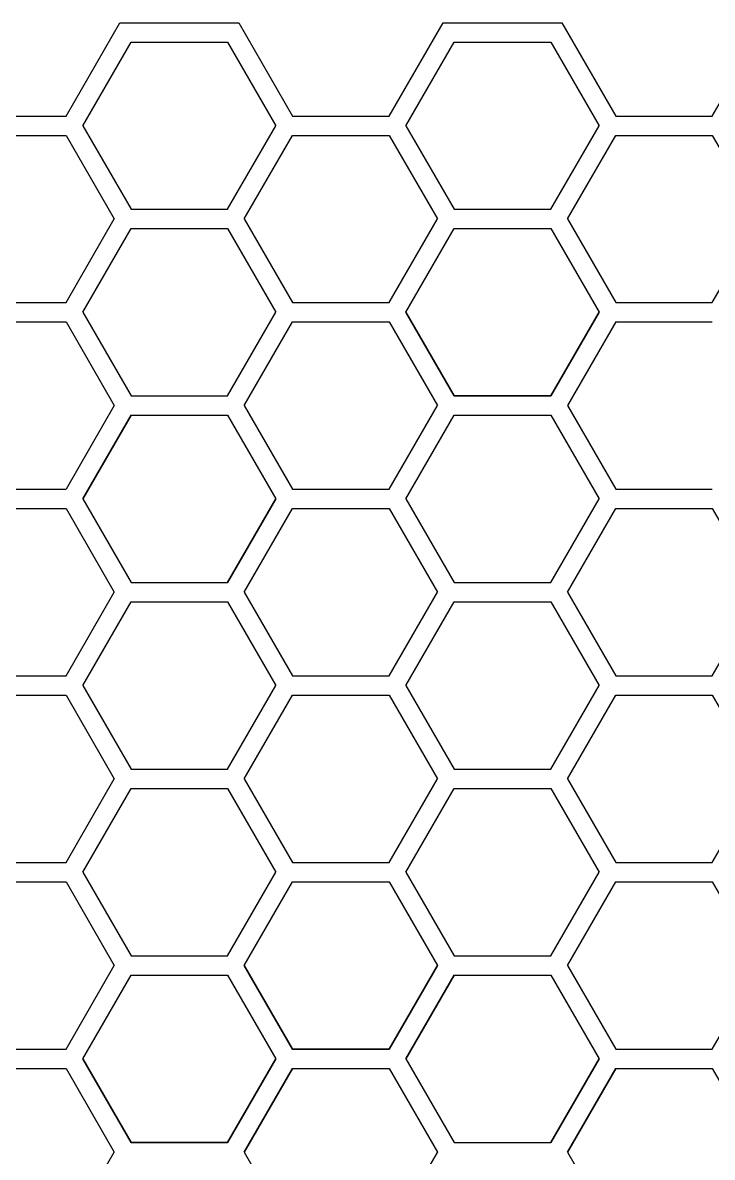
# Model space of a CAD drawing. Header units: millimetres. Extents: x 426 to 1302, y -791 to 304.
# Drawn here: x 731.7 to 874.5, y -109.2 to 125.7 of the extents above; entities that cross this region are included whole.
import ezdxf

# ---------------------------------------------------------------- set-up
doc = ezdxf.new("R2010")
doc.units = ezdxf.units.MM
doc.layers.get('0').update_dxf_attribs({"linetype": 'CONTINUOUS', "lineweight": 25, "true_color": 0x000000})

msp = doc.modelspace()

# ---------------------------------------------------------------- linework, layer by layer
for p, q in [((740.68, 106.42), (751.84, 125.74)), ((740.68, 106.42), (751.84, 125.74)), ((740.68, 106.42), (751.84, 125.74)), ((751.84, 125.74), (776.46, 125.74)), ((751.84, 125.74), (776.46, 125.74)), ((751.84, 125.74), (776.46, 125.74)), ((776.46, 125.74), (787.61, 106.42)), ((776.46, 125.74), (787.61, 106.42)), ((776.46, 125.74), (787.61, 106.42)), ((807.61, 106.42), (818.77, 125.74)), ((807.61, 106.42), (818.77, 125.74)), ((807.61, 106.42), (818.77, 125.74)), ((818.77, 125.74), (843.39, 125.74)), ((818.77, 125.74), (843.39, 125.74)), ((818.77, 125.74), (843.39, 125.74)), ((843.39, 125.74), (854.54, 106.42)), ((843.39, 125.74), (854.54, 106.42)), ((843.39, 125.74), (854.54, 106.42)), ((874.54, 106.42), (885.7, 125.74)), ((874.54, 106.42), (885.7, 125.74)), ((874.54, 106.42), (885.7, 125.74)), ((744.15, 104.42), (754.15, 121.74)), ((744.15, 104.42), (754.15, 121.74)), ((744.15, 104.42), (754.15, 121.74)), ((744.15, 104.42), (754.15, 121.74)), ((744.15, 104.42), (754.15, 121.74)), ((744.15, 104.42), (754.15, 121.74)), ((754.15, 121.74), (774.15, 121.74)), ((754.15, 121.74), (774.15, 121.74)), ((754.15, 121.74), (774.15, 121.74)), ((754.15, 121.74), (774.15, 121.74)), ((754.15, 121.74), (774.15, 121.74)), ((754.15, 121.74), (774.15, 121.74)), ((774.15, 121.74), (784.15, 104.42)), ((774.15, 121.74), (784.15, 104.42)), ((774.15, 121.74), (784.15, 104.42)), ((774.15, 121.74), (784.15, 104.42)), ((774.15, 121.74), (784.15, 104.42)), ((774.15, 121.74), (784.15, 104.42)), ((811.08, 104.42), (821.08, 121.74)), ((811.08, 104.42), (821.08, 121.74)), ((811.08, 104.42), (821.08, 121.74)), ((821.08, 121.74), (841.08, 121.74)), ((821.08, 121.74), (841.08, 121.74)), ((821.08, 121.74), (841.08, 121.74)), ((841.08, 121.74), (851.08, 104.42)), ((841.08, 121.74), (851.08, 104.42)), ((841.08, 121.74), (851.08, 104.42)), ((720.68, 106.42), (740.68, 106.42)), ((720.68, 106.42), (740.68, 106.42)), ((720.68, 106.42), (740.68, 106.42)), ((787.61, 106.42), (807.61, 106.42)), ((787.61, 106.42), (807.61, 106.42)), ((787.61, 106.42), (807.61, 106.42)), ((854.54, 106.42), (874.54, 106.42)), ((854.54, 106.42), (874.54, 106.42)), ((854.54, 106.42), (874.54, 106.42)), ((744.15, 104.42), (754.15, 87.1)), ((744.15, 104.42), (754.15, 87.1)), ((744.15, 104.42), (754.15, 87.1)), ((744.15, 104.42), (754.15, 87.1)), ((744.15, 104.42), (754.15, 87.1)), ((744.15, 104.42), (754.15, 87.1)), ((774.15, 87.1), (784.15, 104.42)), ((774.15, 87.1), (784.15, 104.42)), ((774.15, 87.1), (784.15, 104.42)), ((774.15, 87.1), (784.15, 104.42)), ((774.15, 87.1), (784.15, 104.42)), ((774.15, 87.1), (784.15, 104.42)), ((811.08, 104.42), (821.08, 87.1)), ((811.08, 104.42), (821.08, 87.1)), ((811.08, 104.42), (821.08, 87.1)), ((841.08, 87.1), (851.08, 104.42)), ((841.08, 87.1), (851.08, 104.42)), ((841.08, 87.1), (851.08, 104.42)), ((720.68, 102.42), (740.68, 102.42)), ((720.68, 102.42), (740.68, 102.42)), ((720.68, 102.42), (740.68, 102.42)), ((740.68, 102.42), (750.68, 85.1)), ((740.68, 102.42), (750.68, 85.1)), ((740.68, 102.42), (750.68, 85.1)), ((777.61, 85.1), (787.61, 102.42)), ((777.61, 85.1), (787.61, 102.42)), ((777.61, 85.1), (787.61, 102.42)), ((787.61, 102.42), (807.61, 102.42)), ((787.61, 102.42), (807.61, 102.42)), ((787.61, 102.42), (807.61, 102.42)), ((807.61, 102.42), (817.61, 85.1)), ((807.61, 102.42), (817.61, 85.1)), ((807.61, 102.42), (817.61, 85.1)), ((844.54, 85.1), (854.54, 102.42)), ((844.54, 85.1), (854.54, 102.42)), ((844.54, 85.1), (854.54, 102.42)), ((844.54, 85.1), (854.54, 102.42)), ((844.54, 85.1), (854.54, 102.42)), ((844.54, 85.1), (854.54, 102.42)), ((854.54, 102.42), (874.54, 102.42)), ((854.54, 102.42), (874.54, 102.42)), ((854.54, 102.42), (874.54, 102.42)), ((854.54, 102.42), (874.54, 102.42)), ((854.54, 102.42), (874.54, 102.42)), ((854.54, 102.42), (874.54, 102.42)), ((874.54, 102.42), (884.54, 85.1)), ((874.54, 102.42), (884.54, 85.1)), ((874.54, 102.42), (884.54, 85.1)), ((754.15, 87.1), (774.15, 87.1)), ((754.15, 87.1), (774.15, 87.1)), ((754.15, 87.1), (774.15, 87.1)), ((754.15, 87.1), (774.15, 87.1)), ((754.15, 87.1), (774.15, 87.1)), ((754.15, 87.1), (774.15, 87.1)), ((821.08, 87.1), (841.08, 87.1)), ((821.08, 87.1), (841.08, 87.1)), ((821.08, 87.1), (841.08, 87.1)), ((821.08, 87.1), (841.08, 87.1)), ((821.08, 87.1), (841.08, 87.1)), ((821.08, 87.1), (841.08, 87.1)), ((821.08, 87.1), (841.08, 87.1)), ((821.08, 87.1), (841.08, 87.1)), ((821.08, 87.1), (841.08, 87.1)), ((740.68, 67.78), (750.68, 85.1)), ((740.68, 67.78), (750.68, 85.1)), ((740.68, 67.78), (750.68, 85.1)), ((777.61, 85.1), (787.61, 67.78)), ((777.61, 85.1), (787.61, 67.78)), ((777.61, 85.1), (787.61, 67.78)), ((807.61, 67.78), (817.61, 85.1)), ((807.61, 67.78), (817.61, 85.1)), ((807.61, 67.78), (817.61, 85.1)), ((844.54, 85.1), (854.54, 67.78)), ((844.54, 85.1), (854.54, 67.78)), ((844.54, 85.1), (854.54, 67.78)), ((844.54, 85.1), (854.54, 67.78)), ((844.54, 85.1), (854.54, 67.78)), ((844.54, 85.1), (854.54, 67.78)), ((874.54, 67.78), (884.54, 85.1)), ((874.54, 67.78), (884.54, 85.1)), ((874.54, 67.78), (884.54, 85.1)), ((744.15, 65.78), (754.15, 83.1)), ((744.15, 65.78), (754.15, 83.1)), ((744.15, 65.78), (754.15, 83.1)), ((744.15, 65.78), (754.15, 83.1)), ((744.15, 65.78), (754.15, 83.1)), ((744.15, 65.78), (754.15, 83.1)), ((754.15, 83.1), (774.15, 83.1)), ((754.15, 83.1), (774.15, 83.1)), ((754.15, 83.1), (774.15, 83.1)), ((754.15, 83.1), (774.15, 83.1)), ((754.15, 83.1), (774.15, 83.1)), ((754.15, 83.1), (774.15, 83.1)), ((774.15, 83.1), (784.15, 65.78)), ((774.15, 83.1), (784.15, 65.78)), ((774.15, 83.1), (784.15, 65.78)), ((774.15, 83.1), (784.15, 65.78)), ((774.15, 83.1), (784.15, 65.78)), ((774.15, 83.1), (784.15, 65.78)), ((811.08, 65.78), (821.08, 83.1)), ((811.08, 65.78), (821.08, 83.1)), ((811.08, 65.78), (821.08, 83.1)), ((821.08, 83.1), (841.08, 83.1)), ((821.08, 83.1), (841.08, 83.1)), ((821.08, 83.1), (841.08, 83.1)), ((821.08, 83.1), (841.08, 83.1)), ((821.08, 83.1), (841.08, 83.1)), ((821.08, 83.1), (841.08, 83.1)), ((841.08, 83.1), (851.08, 65.78)), ((841.08, 83.1), (851.08, 65.78)), ((841.08, 83.1), (851.08, 65.78)), ((720.68, 67.78), (740.68, 67.78)), ((720.68, 67.78), (740.68, 67.78)), ((720.68, 67.78), (740.68, 67.78)), ((744.15, 65.78), (754.15, 48.46)), ((744.15, 65.78), (754.15, 48.46)), ((744.15, 65.78), (754.15, 48.46)), ((744.15, 65.78), (754.15, 48.46)), ((744.15, 65.78), (754.15, 48.46)), ((744.15, 65.78), (754.15, 48.46)), ((774.15, 48.46), (784.15, 65.78)), ((774.15, 48.46), (784.15, 65.78)), ((774.15, 48.46), (784.15, 65.78)), ((774.15, 48.46), (784.15, 65.78)), ((774.15, 48.46), (784.15, 65.78)), ((774.15, 48.46), (784.15, 65.78)), ((787.61, 67.78), (807.61, 67.78)), ((787.61, 67.78), (807.61, 67.78)), ((787.61, 67.78), (807.61, 67.78)), ((811.08, 65.78), (821.08, 48.46)), ((821.08, 48.46), (811.08, 65.78)), ((811.08, 65.78), (821.08, 48.46)), ((821.08, 48.46), (811.08, 65.78)), ((811.08, 65.78), (821.08, 48.46)), ((821.08, 48.46), (811.08, 65.78)), ((851.08, 65.78), (841.08, 48.46)), ((841.08, 48.46), (851.08, 65.78)), ((851.08, 65.78), (841.08, 48.46)), ((841.08, 48.46), (851.08, 65.78)), ((851.08, 65.78), (841.08, 48.46)), ((841.08, 48.46), (851.08, 65.78)), ((854.54, 67.78), (874.54, 67.78)), ((854.54, 67.78), (874.54, 67.78)), ((854.54, 67.78), (874.54, 67.78)), ((854.54, 67.78), (874.54, 67.78)), ((854.54, 67.78), (874.54, 67.78)), ((854.54, 67.78), (874.54, 67.78)), ((720.68, 63.78), (740.68, 63.78)), ((720.68, 63.78), (740.68, 63.78)), ((720.68, 63.78), (740.68, 63.78)), ((740.68, 63.78), (750.68, 46.46)), ((740.68, 63.78), (750.68, 46.46)), ((740.68, 63.78), (750.68, 46.46)), ((777.61, 46.46), (787.61, 63.78)), ((777.61, 46.46), (787.61, 63.78)), ((777.61, 46.46), (787.61, 63.78)), ((787.61, 63.78), (807.61, 63.78)), ((787.61, 63.78), (807.61, 63.78)), ((787.61, 63.78), (807.61, 63.78)), ((807.61, 63.78), (817.61, 46.46)), ((807.61, 63.78), (817.61, 46.46)), ((807.61, 63.78), (817.61, 46.46)), ((854.54, 63.78), (844.54, 46.46)), ((854.54, 63.78), (844.54, 46.46)), ((854.54, 63.78), (844.54, 46.46)), ((854.54, 63.78), (874.54, 63.78)), ((854.54, 63.78), (874.54, 63.78)), ((854.54, 63.78), (874.54, 63.78)), ((754.15, 48.46), (774.15, 48.46)), ((754.15, 48.46), (774.15, 48.46)), ((754.15, 48.46), (774.15, 48.46)), ((754.15, 48.46), (774.15, 48.46)), ((754.15, 48.46), (774.15, 48.46)), ((754.15, 48.46), (774.15, 48.46)), ((841.08, 48.46), (821.08, 48.46)), ((821.08, 48.46), (841.08, 48.46)), ((841.08, 48.46), (821.08, 48.46)), ((821.08, 48.46), (841.08, 48.46)), ((841.08, 48.46), (821.08, 48.46)), ((821.08, 48.46), (841.08, 48.46)), ((750.68, 46.46), (740.68, 29.14)), ((750.68, 46.46), (740.68, 29.14)), ((750.68, 46.46), (740.68, 29.14)), ((777.61, 46.46), (787.61, 29.14)), ((777.61, 46.46), (787.61, 29.14)), ((777.61, 46.46), (787.61, 29.14)), ((807.61, 29.14), (817.61, 46.46)), ((807.61, 29.14), (817.61, 46.46)), ((807.61, 29.14), (817.61, 46.46)), ((844.54, 46.46), (854.54, 29.14)), ((844.54, 46.46), (854.54, 29.14)), ((844.54, 46.46), (854.54, 29.14)), ((744.15, 27.14), (754.15, 44.46)), ((754.15, 44.46), (744.15, 27.14)), ((744.15, 27.14), (754.15, 44.46)), ((754.15, 44.46), (744.15, 27.14)), ((744.15, 27.14), (754.15, 44.46)), ((754.15, 44.46), (744.15, 27.14)), ((754.15, 44.46), (774.15, 44.46)), ((754.15, 44.46), (774.15, 44.46)), ((754.15, 44.46), (774.15, 44.46)), ((754.15, 44.46), (774.15, 44.46)), ((754.15, 44.46), (774.15, 44.46)), ((754.15, 44.46), (774.15, 44.46)), ((774.15, 44.46), (784.15, 27.14)), ((774.15, 44.46), (784.15, 27.14)), ((774.15, 44.46), (784.15, 27.14)), ((774.15, 44.46), (784.15, 27.14)), ((774.15, 44.46), (784.15, 27.14)), ((774.15, 44.46), (784.15, 27.14)), ((811.08, 27.14), (821.08, 44.46)), ((811.08, 27.14), (821.08, 44.46)), ((811.08, 27.14), (821.08, 44.46)), ((821.08, 44.46), (841.08, 44.46)), ((821.08, 44.46), (841.08, 44.46)), ((821.08, 44.46), (841.08, 44.46)), ((841.08, 44.46), (851.08, 27.14)), ((841.08, 44.46), (851.08, 27.14)), ((841.08, 44.46), (851.08, 27.14)), ((720.68, 29.14), (740.68, 29.14)), ((720.68, 29.14), (740.68, 29.14)), ((720.68, 29.14), (740.68, 29.14)), ((787.61, 29.14), (807.61, 29.14)), ((787.61, 29.14), (807.61, 29.14)), ((787.61, 29.14), (807.61, 29.14)), ((854.54, 29.14), (874.54, 29.14)), ((854.54, 29.14), (874.54, 29.14)), ((854.54, 29.14), (874.54, 29.14)), ((744.15, 27.14), (754.15, 9.82)), ((744.15, 27.14), (754.15, 9.82)), ((744.15, 27.14), (754.15, 9.82)), ((744.15, 27.14), (754.15, 9.82)), ((744.15, 27.14), (754.15, 9.82)), ((744.15, 27.14), (754.15, 9.82)), ((774.15, 9.82), (784.15, 27.14)), ((784.15, 27.14), (774.15, 9.82)), ((774.15, 9.82), (784.15, 27.14)), ((784.15, 27.14), (774.15, 9.82)), ((774.15, 9.82), (784.15, 27.14)), ((784.15, 27.14), (774.15, 9.82)), ((811.08, 27.14), (821.08, 9.82)), ((811.08, 27.14), (821.08, 9.82)), ((811.08, 27.14), (821.08, 9.82)), ((841.08, 9.82), (851.08, 27.14)), ((841.08, 9.82), (851.08, 27.14)), ((841.08, 9.82), (851.08, 27.14)), ((720.68, 25.14), (740.68, 25.14)), ((720.68, 25.14), (740.68, 25.14)), ((720.68, 25.14), (740.68, 25.14)), ((740.68, 25.14), (750.68, 7.82)), ((740.68, 25.14), (750.68, 7.82)), ((740.68, 25.14), (750.68, 7.82)), ((777.61, 7.82), (787.61, 25.14)), ((777.61, 7.82), (787.61, 25.14)), ((777.61, 7.82), (787.61, 25.14)), ((777.61, 7.82), (787.61, 25.14)), ((777.61, 7.82), (787.61, 25.14)), ((777.61, 7.82), (787.61, 25.14)), ((787.61, 25.14), (807.61, 25.14)), ((787.61, 25.14), (807.61, 25.14)), ((787.61, 25.14), (807.61, 25.14)), ((787.61, 25.14), (807.61, 25.14)), ((787.61, 25.14), (807.61, 25.14)), ((787.61, 25.14), (807.61, 25.14)), ((807.61, 25.14), (817.61, 7.82)), ((807.61, 25.14), (817.61, 7.82)), ((807.61, 25.14), (817.61, 7.82)), ((807.61, 25.14), (817.61, 7.82)), ((807.61, 25.14), (817.61, 7.82)), ((807.61, 25.14), (817.61, 7.82)), ((844.54, 7.82), (854.54, 25.14)), ((844.54, 7.82), (854.54, 25.14)), ((844.54, 7.82), (854.54, 25.14)), ((844.54, 7.82), (854.54, 25.14)), ((844.54, 7.82), (854.54, 25.14)), ((844.54, 7.82), (854.54, 25.14)), ((854.54, 25.14), (874.54, 25.14)), ((854.54, 25.14), (874.54, 25.14)), ((854.54, 25.14), (874.54, 25.14)), ((854.54, 25.14), (874.54, 25.14)), ((854.54, 25.14), (874.54, 25.14)), ((854.54, 25.14), (874.54, 25.14)), ((874.54, 25.14), (884.54, 7.82)), ((874.54, 25.14), (884.54, 7.82)), ((874.54, 25.14), (884.54, 7.82)), ((754.15, 9.82), (774.15, 9.82)), ((754.15, 9.82), (774.15, 9.82)), ((754.15, 9.82), (774.15, 9.82)), ((754.15, 9.82), (774.15, 9.82)), ((754.15, 9.82), (774.15, 9.82)), ((754.15, 9.82), (774.15, 9.82)), ((821.08, 9.82), (841.08, 9.82)), ((821.08, 9.82), (841.08, 9.82)), ((821.08, 9.82), (841.08, 9.82)), ((740.68, -9.5), (750.68, 7.82)), ((740.68, -9.5), (750.68, 7.82)), ((740.68, -9.5), (750.68, 7.82)), ((777.61, 7.82), (787.61, -9.5)), ((777.61, 7.82), (787.61, -9.5)), ((777.61, 7.82), (787.61, -9.5)), ((777.61, 7.82), (787.61, -9.5)), ((777.61, 7.82), (787.61, -9.5)), ((777.61, 7.82), (787.61, -9.5)), ((807.61, -9.5), (817.61, 7.82)), ((807.61, -9.5), (817.61, 7.82)), ((807.61, -9.5), (817.61, 7.82)), ((807.61, -9.5), (817.61, 7.82)), ((807.61, -9.5), (817.61, 7.82)), ((807.61, -9.5), (817.61, 7.82)), ((844.54, 7.82), (854.54, -9.5)), ((844.54, 7.82), (854.54, -9.5)), ((844.54, 7.82), (854.54, -9.5)), ((844.54, 7.82), (854.54, -9.5)), ((844.54, 7.82), (854.54, -9.5)), ((844.54, 7.82), (854.54, -9.5)), ((874.54, -9.5), (884.54, 7.82)), ((874.54, -9.5), (884.54, 7.82)), ((874.54, -9.5), (884.54, 7.82)), ((744.15, -11.5), (754.15, 5.82)), ((744.15, -11.5), (754.15, 5.82)), ((744.15, -11.5), (754.15, 5.82)), ((744.15, -11.5), (754.15, 5.82)), ((744.15, -11.5), (754.15, 5.82)), ((744.15, -11.5), (754.15, 5.82)), ((754.15, 5.82), (774.15, 5.82)), ((754.15, 5.82), (774.15, 5.82)), ((754.15, 5.82), (774.15, 5.82)), ((754.15, 5.82), (774.15, 5.82)), ((754.15, 5.82), (774.15, 5.82)), ((754.15, 5.82), (774.15, 5.82)), ((774.15, 5.82), (784.15, -11.5)), ((774.15, 5.82), (784.15, -11.5)), ((774.15, 5.82), (784.15, -11.5)), ((774.15, 5.82), (784.15, -11.5)), ((774.15, 5.82), (784.15, -11.5)), ((774.15, 5.82), (784.15, -11.5)), ((811.08, -11.5), (821.08, 5.82)), ((811.08, -11.5), (821.08, 5.82)), ((811.08, -11.5), (821.08, 5.82)), ((811.08, -11.5), (821.08, 5.82)), ((811.08, -11.5), (821.08, 5.82)), ((811.08, -11.5), (821.08, 5.82)), ((811.08, -11.5), (821.08, 5.82)), ((811.08, -11.5), (821.08, 5.82)), ((811.08, -11.5), (821.08, 5.82)), ((821.08, 5.82), (841.08, 5.82)), ((821.08, 5.82), (841.08, 5.82)), ((821.08, 5.82), (841.08, 5.82)), ((821.08, 5.82), (841.08, 5.82)), ((821.08, 5.82), (841.08, 5.82)), ((821.08, 5.82), (841.08, 5.82)), ((821.08, 5.82), (841.08, 5.82)), ((821.08, 5.82), (841.08, 5.82)), ((821.08, 5.82), (841.08, 5.82)), ((841.08, 5.82), (851.08, -11.5)), ((841.08, 5.82), (851.08, -11.5)), ((841.08, 5.82), (851.08, -11.5)), ((841.08, 5.82), (851.08, -11.5)), ((841.08, 5.82), (851.08, -11.5)), ((841.08, 5.82), (851.08, -11.5)), ((841.08, 5.82), (851.08, -11.5)), ((841.08, 5.82), (851.08, -11.5)), ((841.08, 5.82), (851.08, -11.5)), ((720.68, -9.5), (740.68, -9.5)), ((720.68, -9.5), (740.68, -9.5)), ((720.68, -9.5), (740.68, -9.5)), ((744.15, -11.5), (754.15, -28.82)), ((744.15, -11.5), (754.15, -28.82)), ((744.15, -11.5), (754.15, -28.82)), ((744.15, -11.5), (754.15, -28.82)), ((744.15, -11.5), (754.15, -28.82)), ((744.15, -11.5), (754.15, -28.82)), ((774.15, -28.82), (784.15, -11.5)), ((774.15, -28.82), (784.15, -11.5)), ((774.15, -28.82), (784.15, -11.5)), ((774.15, -28.82), (784.15, -11.5)), ((774.15, -28.82), (784.15, -11.5)), ((774.15, -28.82), (784.15, -11.5)), ((787.61, -9.5), (807.61, -9.5)), ((787.61, -9.5), (807.61, -9.5)), ((787.61, -9.5), (807.61, -9.5)), ((787.61, -9.5), (807.61, -9.5)), ((787.61, -9.5), (807.61, -9.5)), ((787.61, -9.5), (807.61, -9.5)), ((811.08, -11.5), (821.08, -28.82)), ((811.08, -11.5), (821.08, -28.82)), ((811.08, -11.5), (821.08, -28.82)), ((811.08, -11.5), (821.08, -28.82)), ((811.08, -11.5), (821.08, -28.82)), ((811.08, -11.5), (821.08, -28.82)), ((811.08, -11.5), (821.08, -28.82)), ((811.08, -11.5), (821.08, -28.82)), ((811.08, -11.5), (821.08, -28.82)), ((841.08, -28.82), (851.08, -11.5)), ((841.08, -28.82), (851.08, -11.5)), ((841.08, -28.82), (851.08, -11.5)), ((841.08, -28.82), (851.08, -11.5)), ((841.08, -28.82), (851.08, -11.5)), ((841.08, -28.82), (851.08, -11.5)), ((841.08, -28.82), (851.08, -11.5)), ((841.08, -28.82), (851.08, -11.5)), ((841.08, -28.82), (851.08, -11.5)), ((854.54, -9.5), (874.54, -9.5)), ((854.54, -9.5), (874.54, -9.5)), ((854.54, -9.5), (874.54, -9.5)), ((854.54, -9.5), (874.54, -9.5)), ((854.54, -9.5), (874.54, -9.5)), ((854.54, -9.5), (874.54, -9.5)), ((720.68, -13.5), (740.68, -13.5)), ((720.68, -13.5), (740.68, -13.5)), ((720.68, -13.5), (740.68, -13.5)), ((720.68, -13.5), (740.68, -13.5)), ((720.68, -13.5), (740.68, -13.5)), ((720.68, -13.5), (740.68, -13.5)), ((740.68, -13.5), (750.68, -30.82)), ((740.68, -13.5), (750.68, -30.82)), ((740.68, -13.5), (750.68, -30.82)), ((740.68, -13.5), (750.68, -30.82)), ((740.68, -13.5), (750.68, -30.82)), ((740.68, -13.5), (750.68, -30.82)), ((777.61, -30.82), (787.61, -13.5)), ((777.61, -30.82), (787.61, -13.5)), ((777.61, -30.82), (787.61, -13.5)), ((777.61, -30.82), (787.61, -13.5)), ((777.61, -30.82), (787.61, -13.5)), ((777.61, -30.82), (787.61, -13.5)), ((787.61, -13.5), (807.61, -13.5)), ((787.61, -13.5), (807.61, -13.5)), ((787.61, -13.5), (807.61, -13.5)), ((787.61, -13.5), (807.61, -13.5)), ((787.61, -13.5), (807.61, -13.5)), ((787.61, -13.5), (807.61, -13.5)), ((807.61, -13.5), (817.61, -30.82)), ((807.61, -13.5), (817.61, -30.82)), ((807.61, -13.5), (817.61, -30.82)), ((807.61, -13.5), (817.61, -30.82)), ((807.61, -13.5), (817.61, -30.82)), ((807.61, -13.5), (817.61, -30.82)), ((844.54, -30.82), (854.54, -13.5)), ((844.54, -30.82), (854.54, -13.5)), ((844.54, -30.82), (854.54, -13.5)), ((844.54, -30.82), (854.54, -13.5)), ((844.54, -30.82), (854.54, -13.5)), ((844.54, -30.82), (854.54, -13.5)), ((844.54, -30.82), (854.54, -13.5)), ((844.54, -30.82), (854.54, -13.5)), ((844.54, -30.82), (854.54, -13.5)), ((854.54, -13.5), (874.54, -13.5)), ((854.54, -13.5), (874.54, -13.5)), ((854.54, -13.5), (874.54, -13.5)), ((854.54, -13.5), (874.54, -13.5)), ((854.54, -13.5), (874.54, -13.5)), ((854.54, -13.5), (874.54, -13.5)), ((854.54, -13.5), (874.54, -13.5)), ((854.54, -13.5), (874.54, -13.5)), ((854.54, -13.5), (874.54, -13.5)), ((874.54, -13.5), (884.54, -30.82)), ((874.54, -13.5), (884.54, -30.82)), ((874.54, -13.5), (884.54, -30.82)), ((874.54, -13.5), (884.54, -30.82)), ((874.54, -13.5), (884.54, -30.82)), ((874.54, -13.5), (884.54, -30.82)), ((754.15, -28.82), (774.15, -28.82)), ((754.15, -28.82), (774.15, -28.82)), ((754.15, -28.82), (774.15, -28.82)), ((754.15, -28.82), (774.15, -28.82)), ((754.15, -28.82), (774.15, -28.82)), ((754.15, -28.82), (774.15, -28.82)), ((821.08, -28.82), (841.08, -28.82)), ((821.08, -28.82), (841.08, -28.82)), ((821.08, -28.82), (841.08, -28.82)), ((821.08, -28.82), (841.08, -28.82)), ((821.08, -28.82), (841.08, -28.82)), ((821.08, -28.82), (841.08, -28.82)), ((821.08, -28.82), (841.08, -28.82)), ((821.08, -28.82), (841.08, -28.82)), ((821.08, -28.82), (841.08, -28.82)), ((740.68, -48.14), (750.68, -30.82)), ((740.68, -48.14), (750.68, -30.82)), ((740.68, -48.14), (750.68, -30.82)), ((740.68, -48.14), (750.68, -30.82)), ((740.68, -48.14), (750.68, -30.82)), ((740.68, -48.14), (750.68, -30.82)), ((744.15, -50.14), (754.15, -32.82)), ((744.15, -50.14), (754.15, -32.82)), ((744.15, -50.14), (754.15, -32.82)), ((744.15, -50.14), (754.15, -32.82)), ((744.15, -50.14), (754.15, -32.82)), ((744.15, -50.14), (754.15, -32.82)), ((754.15, -32.82), (774.15, -32.82)), ((754.15, -32.82), (774.15, -32.82)), ((754.15, -32.82), (774.15, -32.82)), ((754.15, -32.82), (774.15, -32.82)), ((754.15, -32.82), (774.15, -32.82)), ((754.15, -32.82), (774.15, -32.82)), ((774.15, -32.82), (784.15, -50.14)), ((774.15, -32.82), (784.15, -50.14)), ((774.15, -32.82), (784.15, -50.14)), ((774.15, -32.82), (784.15, -50.14)), ((774.15, -32.82), (784.15, -50.14)), ((774.15, -32.82), (784.15, -50.14)), ((777.61, -30.82), (787.61, -48.14)), ((777.61, -30.82), (787.61, -48.14)), ((777.61, -30.82), (787.61, -48.14)), ((777.61, -30.82), (787.61, -48.14)), ((777.61, -30.82), (787.61, -48.14)), ((777.61, -30.82), (787.61, -48.14)), ((807.61, -48.14), (817.61, -30.82)), ((807.61, -48.14), (817.61, -30.82)), ((807.61, -48.14), (817.61, -30.82)), ((807.61, -48.14), (817.61, -30.82)), ((807.61, -48.14), (817.61, -30.82)), ((807.61, -48.14), (817.61, -30.82)), ((811.08, -50.14), (821.08, -32.82)), ((811.08, -50.14), (821.08, -32.82)), ((811.08, -50.14), (821.08, -32.82)), ((811.08, -50.14), (821.08, -32.82)), ((811.08, -50.14), (821.08, -32.82)), ((811.08, -50.14), (821.08, -32.82)), ((811.08, -50.14), (821.08, -32.82)), ((811.08, -50.14), (821.08, -32.82)), ((811.08, -50.14), (821.08, -32.82)), ((811.08, -50.14), (821.08, -32.82)), ((811.08, -50.14), (821.08, -32.82)), ((811.08, -50.14), (821.08, -32.82)), ((821.08, -32.82), (841.08, -32.82)), ((821.08, -32.82), (841.08, -32.82)), ((821.08, -32.82), (841.08, -32.82)), ((821.08, -32.82), (841.08, -32.82)), ((821.08, -32.82), (841.08, -32.82)), ((821.08, -32.82), (841.08, -32.82)), ((821.08, -32.82), (841.08, -32.82)), ((821.08, -32.82), (841.08, -32.82)), ((821.08, -32.82), (841.08, -32.82)), ((821.08, -32.82), (841.08, -32.82)), ((821.08, -32.82), (841.08, -32.82)), ((821.08, -32.82), (841.08, -32.82)), ((841.08, -32.82), (851.08, -50.14)), ((841.08, -32.82), (851.08, -50.14)), ((841.08, -32.82), (851.08, -50.14)), ((841.08, -32.82), (851.08, -50.14)), ((841.08, -32.82), (851.08, -50.14)), ((841.08, -32.82), (851.08, -50.14)), ((841.08, -32.82), (851.08, -50.14)), ((841.08, -32.82), (851.08, -50.14)), ((841.08, -32.82), (851.08, -50.14)), ((841.08, -32.82), (851.08, -50.14)), ((841.08, -32.82), (851.08, -50.14)), ((841.08, -32.82), (851.08, -50.14)), ((844.54, -30.82), (854.54, -48.14)), ((844.54, -30.82), (854.54, -48.14)), ((844.54, -30.82), (854.54, -48.14)), ((844.54, -30.82), (854.54, -48.14)), ((844.54, -30.82), (854.54, -48.14)), ((844.54, -30.82), (854.54, -48.14)), ((844.54, -30.82), (854.54, -48.14)), ((844.54, -30.82), (854.54, -48.14)), ((844.54, -30.82), (854.54, -48.14)), ((874.54, -48.14), (884.54, -30.82)), ((874.54, -48.14), (884.54, -30.82)), ((874.54, -48.14), (884.54, -30.82)), ((720.68, -48.14), (740.68, -48.14)), ((720.68, -48.14), (740.68, -48.14)), ((720.68, -48.14), (740.68, -48.14)), ((720.68, -48.14), (740.68, -48.14)), ((720.68, -48.14), (740.68, -48.14)), ((720.68, -48.14), (740.68, -48.14)), ((787.61, -48.14), (807.61, -48.14)), ((787.61, -48.14), (807.61, -48.14)), ((787.61, -48.14), (807.61, -48.14)), ((787.61, -48.14), (807.61, -48.14)), ((787.61, -48.14), (807.61, -48.14)), ((787.61, -48.14), (807.61, -48.14)), ((787.61, -48.14), (807.61, -48.14)), ((787.61, -48.14), (807.61, -48.14)), ((787.61, -48.14), (807.61, -48.14)), ((787.61, -48.14), (807.61, -48.14)), ((787.61, -48.14), (807.61, -48.14)), ((787.61, -48.14), (807.61, -48.14)), ((854.54, -48.14), (874.54, -48.14)), ((854.54, -48.14), (874.54, -48.14)), ((854.54, -48.14), (874.54, -48.14)), ((854.54, -48.14), (874.54, -48.14)), ((854.54, -48.14), (874.54, -48.14)), ((854.54, -48.14), (874.54, -48.14)), ((854.54, -48.14), (874.54, -48.14)), ((854.54, -48.14), (874.54, -48.14)), ((854.54, -48.14), (874.54, -48.14)), ((744.15, -50.14), (754.15, -67.46)), ((744.15, -50.14), (754.15, -67.46)), ((744.15, -50.14), (754.15, -67.46)), ((744.15, -50.14), (754.15, -67.46)), ((744.15, -50.14), (754.15, -67.46)), ((744.15, -50.14), (754.15, -67.46)), ((774.15, -67.46), (784.15, -50.14)), ((774.15, -67.46), (784.15, -50.14)), ((774.15, -67.46), (784.15, -50.14)), ((774.15, -67.46), (784.15, -50.14)), ((774.15, -67.46), (784.15, -50.14)), ((774.15, -67.46), (784.15, -50.14)), ((811.08, -50.14), (821.08, -67.46)), ((811.08, -50.14), (821.08, -67.46)), ((811.08, -50.14), (821.08, -67.46)), ((811.08, -50.14), (821.08, -67.46)), ((811.08, -50.14), (821.08, -67.46)), ((811.08, -50.14), (821.08, -67.46)), ((811.08, -50.14), (821.08, -67.46)), ((811.08, -50.14), (821.08, -67.46)), ((811.08, -50.14), (821.08, -67.46)), ((811.08, -50.14), (821.08, -67.46)), ((811.08, -50.14), (821.08, -67.46)), ((811.08, -50.14), (821.08, -67.46)), ((841.08, -67.46), (851.08, -50.14)), ((841.08, -67.46), (851.08, -50.14)), ((841.08, -67.46), (851.08, -50.14)), ((841.08, -67.46), (851.08, -50.14)), ((841.08, -67.46), (851.08, -50.14)), ((841.08, -67.46), (851.08, -50.14)), ((841.08, -67.46), (851.08, -50.14)), ((841.08, -67.46), (851.08, -50.14)), ((841.08, -67.46), (851.08, -50.14)), ((841.08, -67.46), (851.08, -50.14)), ((841.08, -67.46), (851.08, -50.14)), ((841.08, -67.46), (851.08, -50.14)), ((720.68, -52.14), (740.68, -52.14)), ((720.68, -52.14), (740.68, -52.14)), ((720.68, -52.14), (740.68, -52.14)), ((720.68, -52.14), (740.68, -52.14)), ((720.68, -52.14), (740.68, -52.14)), ((720.68, -52.14), (740.68, -52.14)), ((740.68, -52.14), (750.68, -69.46)), ((740.68, -52.14), (750.68, -69.46)), ((740.68, -52.14), (750.68, -69.46)), ((740.68, -52.14), (750.68, -69.46)), ((740.68, -52.14), (750.68, -69.46)), ((740.68, -52.14), (750.68, -69.46)), ((777.61, -69.46), (787.61, -52.14)), ((777.61, -69.46), (787.61, -52.14)), ((777.61, -69.46), (787.61, -52.14)), ((777.61, -69.46), (787.61, -52.14)), ((777.61, -69.46), (787.61, -52.14)), ((777.61, -69.46), (787.61, -52.14)), ((787.61, -52.14), (807.61, -52.14)), ((787.61, -52.14), (807.61, -52.14)), ((787.61, -52.14), (807.61, -52.14)), ((787.61, -52.14), (807.61, -52.14)), ((787.61, -52.14), (807.61, -52.14)), ((787.61, -52.14), (807.61, -52.14)), ((787.61, -52.14), (807.61, -52.14)), ((787.61, -52.14), (807.61, -52.14)), ((787.61, -52.14), (807.61, -52.14)), ((807.61, -52.14), (817.61, -69.46)), ((807.61, -52.14), (817.61, -69.46)), ((807.61, -52.14), (817.61, -69.46)), ((807.61, -52.14), (817.61, -69.46)), ((807.61, -52.14), (817.61, -69.46)), ((807.61, -52.14), (817.61, -69.46)), ((844.54, -69.46), (854.54, -52.14)), ((844.54, -69.46), (854.54, -52.14)), ((844.54, -69.46), (854.54, -52.14)), ((844.54, -69.46), (854.54, -52.14)), ((844.54, -69.46), (854.54, -52.14)), ((844.54, -69.46), (854.54, -52.14)), ((844.54, -69.46), (854.54, -52.14)), ((844.54, -69.46), (854.54, -52.14)), ((844.54, -69.46), (854.54, -52.14)), ((854.54, -52.14), (874.54, -52.14)), ((854.54, -52.14), (874.54, -52.14)), ((854.54, -52.14), (874.54, -52.14)), ((854.54, -52.14), (874.54, -52.14)), ((854.54, -52.14), (874.54, -52.14)), ((854.54, -52.14), (874.54, -52.14)), ((854.54, -52.14), (874.54, -52.14)), ((854.54, -52.14), (874.54, -52.14)), ((854.54, -52.14), (874.54, -52.14)), ((874.54, -52.14), (884.54, -69.46)), ((874.54, -52.14), (884.54, -69.46)), ((874.54, -52.14), (884.54, -69.46)), ((874.54, -52.14), (884.54, -69.46)), ((874.54, -52.14), (884.54, -69.46)), ((874.54, -52.14), (884.54, -69.46)), ((754.15, -67.46), (774.15, -67.46)), ((754.15, -67.46), (774.15, -67.46)), ((754.15, -67.46), (774.15, -67.46)), ((754.15, -67.46), (774.15, -67.46)), ((754.15, -67.46), (774.15, -67.46)), ((754.15, -67.46), (774.15, -67.46)), ((754.15, -67.46), (774.15, -67.46)), ((754.15, -67.46), (774.15, -67.46)), ((754.15, -67.46), (774.15, -67.46)), ((754.15, -67.46), (774.15, -67.46)), ((754.15, -67.46), (774.15, -67.46)), ((754.15, -67.46), (774.15, -67.46)), ((821.08, -67.46), (841.08, -67.46)), ((821.08, -67.46), (841.08, -67.46)), ((821.08, -67.46), (841.08, -67.46)), ((821.08, -67.46), (841.08, -67.46)), ((821.08, -67.46), (841.08, -67.46)), ((821.08, -67.46), (841.08, -67.46)), ((821.08, -67.46), (841.08, -67.46)), ((821.08, -67.46), (841.08, -67.46)), ((821.08, -67.46), (841.08, -67.46)), ((821.08, -67.46), (841.08, -67.46)), ((821.08, -67.46), (841.08, -67.46)), ((821.08, -67.46), (841.08, -67.46)), ((740.68, -86.78), (750.68, -69.46)), ((740.68, -86.78), (750.68, -69.46)), ((740.68, -86.78), (750.68, -69.46)), ((740.68, -86.78), (750.68, -69.46)), ((740.68, -86.78), (750.68, -69.46)), ((740.68, -86.78), (750.68, -69.46)), ((777.61, -69.46), (787.61, -86.78)), ((777.61, -69.46), (787.61, -86.78)), ((787.61, -86.78), (777.61, -69.46)), ((777.61, -69.46), (787.61, -86.78)), ((777.61, -69.46), (787.61, -86.78)), ((787.61, -86.78), (777.61, -69.46)), ((777.61, -69.46), (787.61, -86.78)), ((777.61, -69.46), (787.61, -86.78)), ((787.61, -86.78), (777.61, -69.46)), ((807.61, -86.78), (817.61, -69.46)), ((817.61, -69.46), (807.61, -86.78)), ((807.61, -86.78), (817.61, -69.46)), ((807.61, -86.78), (817.61, -69.46)), ((817.61, -69.46), (807.61, -86.78)), ((807.61, -86.78), (817.61, -69.46)), ((807.61, -86.78), (817.61, -69.46)), ((817.61, -69.46), (807.61, -86.78)), ((807.61, -86.78), (817.61, -69.46)), ((844.54, -69.46), (854.54, -86.78)), ((844.54, -69.46), (854.54, -86.78)), ((844.54, -69.46), (854.54, -86.78)), ((844.54, -69.46), (854.54, -86.78)), ((844.54, -69.46), (854.54, -86.78)), ((844.54, -69.46), (854.54, -86.78)), ((844.54, -69.46), (854.54, -86.78)), ((844.54, -69.46), (854.54, -86.78)), ((844.54, -69.46), (854.54, -86.78)), ((874.54, -86.78), (884.54, -69.46)), ((874.54, -86.78), (884.54, -69.46)), ((874.54, -86.78), (884.54, -69.46)), ((874.54, -86.78), (884.54, -69.46)), ((874.54, -86.78), (884.54, -69.46)), ((874.54, -86.78), (884.54, -69.46)), ((744.15, -88.78), (754.15, -71.46)), ((744.15, -88.78), (754.15, -71.46)), ((744.15, -88.78), (754.15, -71.46)), ((744.15, -88.78), (754.15, -71.46)), ((744.15, -88.78), (754.15, -71.46)), ((744.15, -88.78), (754.15, -71.46)), ((754.15, -71.46), (774.15, -71.46)), ((754.15, -71.46), (774.15, -71.46)), ((754.15, -71.46), (774.15, -71.46)), ((754.15, -71.46), (774.15, -71.46)), ((754.15, -71.46), (774.15, -71.46)), ((754.15, -71.46), (774.15, -71.46)), ((754.15, -71.46), (774.15, -71.46)), ((754.15, -71.46), (774.15, -71.46)), ((754.15, -71.46), (774.15, -71.46)), ((774.15, -71.46), (784.15, -88.78)), ((774.15, -71.46), (784.15, -88.78)), ((774.15, -71.46), (784.15, -88.78)), ((774.15, -71.46), (784.15, -88.78)), ((774.15, -71.46), (784.15, -88.78)), ((774.15, -71.46), (784.15, -88.78)), ((811.08, -88.78), (821.08, -71.46)), ((811.08, -88.78), (821.08, -71.46)), ((811.08, -88.78), (821.08, -71.46)), ((821.08, -71.46), (811.08, -88.78)), ((811.08, -88.78), (821.08, -71.46)), ((811.08, -88.78), (821.08, -71.46)), ((811.08, -88.78), (821.08, -71.46)), ((821.08, -71.46), (811.08, -88.78)), ((811.08, -88.78), (821.08, -71.46)), ((811.08, -88.78), (821.08, -71.46)), ((811.08, -88.78), (821.08, -71.46)), ((821.08, -71.46), (811.08, -88.78)), ((821.08, -71.46), (841.08, -71.46)), ((821.08, -71.46), (841.08, -71.46)), ((821.08, -71.46), (841.08, -71.46)), ((821.08, -71.46), (841.08, -71.46)), ((821.08, -71.46), (841.08, -71.46)), ((821.08, -71.46), (841.08, -71.46)), ((821.08, -71.46), (841.08, -71.46)), ((821.08, -71.46), (841.08, -71.46)), ((821.08, -71.46), (841.08, -71.46)), ((821.08, -71.46), (841.08, -71.46)), ((821.08, -71.46), (841.08, -71.46)), ((821.08, -71.46), (841.08, -71.46)), ((841.08, -71.46), (851.08, -88.78)), ((841.08, -71.46), (851.08, -88.78)), ((841.08, -71.46), (851.08, -88.78)), ((841.08, -71.46), (851.08, -88.78)), ((841.08, -71.46), (851.08, -88.78)), ((841.08, -71.46), (851.08, -88.78)), ((841.08, -71.46), (851.08, -88.78)), ((841.08, -71.46), (851.08, -88.78)), ((841.08, -71.46), (851.08, -88.78)), ((841.08, -71.46), (851.08, -88.78)), ((841.08, -71.46), (851.08, -88.78)), ((841.08, -71.46), (851.08, -88.78)), ((720.68, -86.78), (740.68, -86.78)), ((720.68, -86.78), (740.68, -86.78)), ((720.68, -86.78), (740.68, -86.78)), ((720.68, -86.78), (740.68, -86.78)), ((720.68, -86.78), (740.68, -86.78)), ((720.68, -86.78), (740.68, -86.78)), ((787.61, -86.78), (807.61, -86.78)), ((807.61, -86.78), (787.61, -86.78)), ((787.61, -86.78), (807.61, -86.78)), ((787.61, -86.78), (807.61, -86.78)), ((807.61, -86.78), (787.61, -86.78)), ((787.61, -86.78), (807.61, -86.78)), ((787.61, -86.78), (807.61, -86.78)), ((807.61, -86.78), (787.61, -86.78)), ((787.61, -86.78), (807.61, -86.78)), ((854.54, -86.78), (874.54, -86.78)), ((854.54, -86.78), (874.54, -86.78)), ((854.54, -86.78), (874.54, -86.78)), ((854.54, -86.78), (874.54, -86.78)), ((854.54, -86.78), (874.54, -86.78)), ((854.54, -86.78), (874.54, -86.78)), ((854.54, -86.78), (874.54, -86.78)), ((854.54, -86.78), (874.54, -86.78)), ((854.54, -86.78), (874.54, -86.78)), ((744.15, -88.78), (754.15, -106.1)), ((754.15, -106.1), (744.15, -88.78)), ((744.15, -88.78), (754.15, -106.1)), ((744.15, -88.78), (754.15, -106.1)), ((754.15, -106.1), (744.15, -88.78)), ((744.15, -88.78), (754.15, -106.1)), ((744.15, -88.78), (754.15, -106.1)), ((754.15, -106.1), (744.15, -88.78)), ((744.15, -88.78), (754.15, -106.1)), ((784.15, -88.78), (774.15, -106.1)), ((774.15, -106.1), (784.15, -88.78)), ((774.15, -106.1), (784.15, -88.78)), ((784.15, -88.78), (774.15, -106.1)), ((774.15, -106.1), (784.15, -88.78)), ((774.15, -106.1), (784.15, -88.78)), ((784.15, -88.78), (774.15, -106.1)), ((774.15, -106.1), (784.15, -88.78)), ((774.15, -106.1), (784.15, -88.78)), ((811.08, -88.78), (821.08, -106.1)), ((811.08, -88.78), (821.08, -106.1)), ((811.08, -88.78), (821.08, -106.1)), ((811.08, -88.78), (821.08, -106.1)), ((811.08, -88.78), (821.08, -106.1)), ((811.08, -88.78), (821.08, -106.1)), ((811.08, -88.78), (821.08, -106.1)), ((811.08, -88.78), (821.08, -106.1)), ((811.08, -88.78), (821.08, -106.1)), ((811.08, -88.78), (821.08, -106.1)), ((811.08, -88.78), (821.08, -106.1)), ((811.08, -88.78), (821.08, -106.1)), ((841.08, -106.1), (851.08, -88.78)), ((841.08, -106.1), (851.08, -88.78)), ((841.08, -106.1), (851.08, -88.78)), ((851.08, -88.78), (841.08, -106.1)), ((841.08, -106.1), (851.08, -88.78)), ((841.08, -106.1), (851.08, -88.78)), ((841.08, -106.1), (851.08, -88.78)), ((851.08, -88.78), (841.08, -106.1)), ((841.08, -106.1), (851.08, -88.78)), ((841.08, -106.1), (851.08, -88.78)), ((841.08, -106.1), (851.08, -88.78)), ((851.08, -88.78), (841.08, -106.1)), ((720.68, -90.78), (740.68, -90.78)), ((720.68, -90.78), (740.68, -90.78)), ((720.68, -90.78), (740.68, -90.78)), ((720.68, -90.78), (740.68, -90.78)), ((720.68, -90.78), (740.68, -90.78)), ((720.68, -90.78), (740.68, -90.78)), ((740.68, -90.78), (750.68, -108.1)), ((740.68, -90.78), (750.68, -108.1)), ((740.68, -90.78), (750.68, -108.1)), ((740.68, -90.78), (750.68, -108.1)), ((740.68, -90.78), (750.68, -108.1)), ((740.68, -90.78), (750.68, -108.1)), ((787.61, -90.78), (777.61, -108.1)), ((777.61, -108.1), (787.61, -90.78)), ((787.61, -90.78), (777.61, -108.1)), ((777.61, -108.1), (787.61, -90.78)), ((787.61, -90.78), (777.61, -108.1)), ((777.61, -108.1), (787.61, -90.78)), ((787.61, -90.78), (807.61, -90.78)), ((787.61, -90.78), (807.61, -90.78)), ((787.61, -90.78), (807.61, -90.78)), ((787.61, -90.78), (807.61, -90.78)), ((787.61, -90.78), (807.61, -90.78)), ((787.61, -90.78), (807.61, -90.78)), ((807.61, -90.78), (817.61, -108.1)), ((807.61, -90.78), (817.61, -108.1)), ((807.61, -90.78), (817.61, -108.1)), ((807.61, -90.78), (817.61, -108.1)), ((807.61, -90.78), (817.61, -108.1)), ((807.61, -90.78), (817.61, -108.1)), ((844.54, -108.1), (854.54, -90.78)), ((844.54, -108.1), (854.54, -90.78)), ((854.54, -90.78), (844.54, -108.1)), ((844.54, -108.1), (854.54, -90.78)), ((844.54, -108.1), (854.54, -90.78)), ((854.54, -90.78), (844.54, -108.1)), ((844.54, -108.1), (854.54, -90.78)), ((844.54, -108.1), (854.54, -90.78)), ((854.54, -90.78), (844.54, -108.1)), ((854.54, -90.78), (874.54, -90.78)), ((854.54, -90.78), (874.54, -90.78)), ((854.54, -90.78), (874.54, -90.78)), ((854.54, -90.78), (874.54, -90.78)), ((854.54, -90.78), (874.54, -90.78)), ((854.54, -90.78), (874.54, -90.78)), ((854.54, -90.78), (874.54, -90.78)), ((854.54, -90.78), (874.54, -90.78)), ((854.54, -90.78), (874.54, -90.78)), ((874.54, -90.78), (884.54, -108.1)), ((874.54, -90.78), (884.54, -108.1)), ((874.54, -90.78), (884.54, -108.1)), ((774.15, -106.1), (754.15, -106.1)), ((754.15, -106.1), (774.15, -106.1)), ((754.15, -106.1), (774.15, -106.1)), ((774.15, -106.1), (754.15, -106.1)), ((754.15, -106.1), (774.15, -106.1)), ((754.15, -106.1), (774.15, -106.1)), ((774.15, -106.1), (754.15, -106.1)), ((754.15, -106.1), (774.15, -106.1)), ((754.15, -106.1), (774.15, -106.1)), ((821.08, -106.1), (841.08, -106.1)), ((821.08, -106.1), (841.08, -106.1)), ((821.08, -106.1), (841.08, -106.1)), ((821.08, -106.1), (841.08, -106.1)), ((821.08, -106.1), (841.08, -106.1)), ((821.08, -106.1), (841.08, -106.1)), ((821.08, -106.1), (841.08, -106.1)), ((821.08, -106.1), (841.08, -106.1)), ((821.08, -106.1), (841.08, -106.1)), ((821.08, -106.1), (841.08, -106.1)), ((821.08, -106.1), (841.08, -106.1)), ((821.08, -106.1), (841.08, -106.1)), ((740.68, -125.42), (750.68, -108.1)), ((740.68, -125.42), (750.68, -108.1)), ((740.68, -125.42), (750.68, -108.1)), ((740.68, -125.42), (750.68, -108.1)), ((740.68, -125.42), (750.68, -108.1)), ((740.68, -125.42), (750.68, -108.1)), ((777.61, -108.1), (787.61, -125.42)), ((777.61, -108.1), (787.61, -125.42)), ((777.61, -108.1), (787.61, -125.42)), ((777.61, -108.1), (787.61, -125.42)), ((777.61, -108.1), (787.61, -125.42)), ((777.61, -108.1), (787.61, -125.42)), ((817.61, -108.1), (807.61, -125.42)), ((807.61, -125.42), (817.61, -108.1)), ((817.61, -108.1), (807.61, -125.42)), ((807.61, -125.42), (817.61, -108.1)), ((817.61, -108.1), (807.61, -125.42)), ((807.61, -125.42), (817.61, -108.1)), ((844.54, -108.1), (854.54, -125.42)), ((844.54, -108.1), (854.54, -125.42)), ((844.54, -108.1), (854.54, -125.42)), ((844.54, -108.1), (854.54, -125.42)), ((844.54, -108.1), (854.54, -125.42)), ((844.54, -108.1), (854.54, -125.42)), ((844.54, -108.1), (854.54, -125.42)), ((844.54, -108.1), (854.54, -125.42)), ((844.54, -108.1), (854.54, -125.42))]:
    msp.add_line(p, q)

doc.saveas('drawing.dxf')
